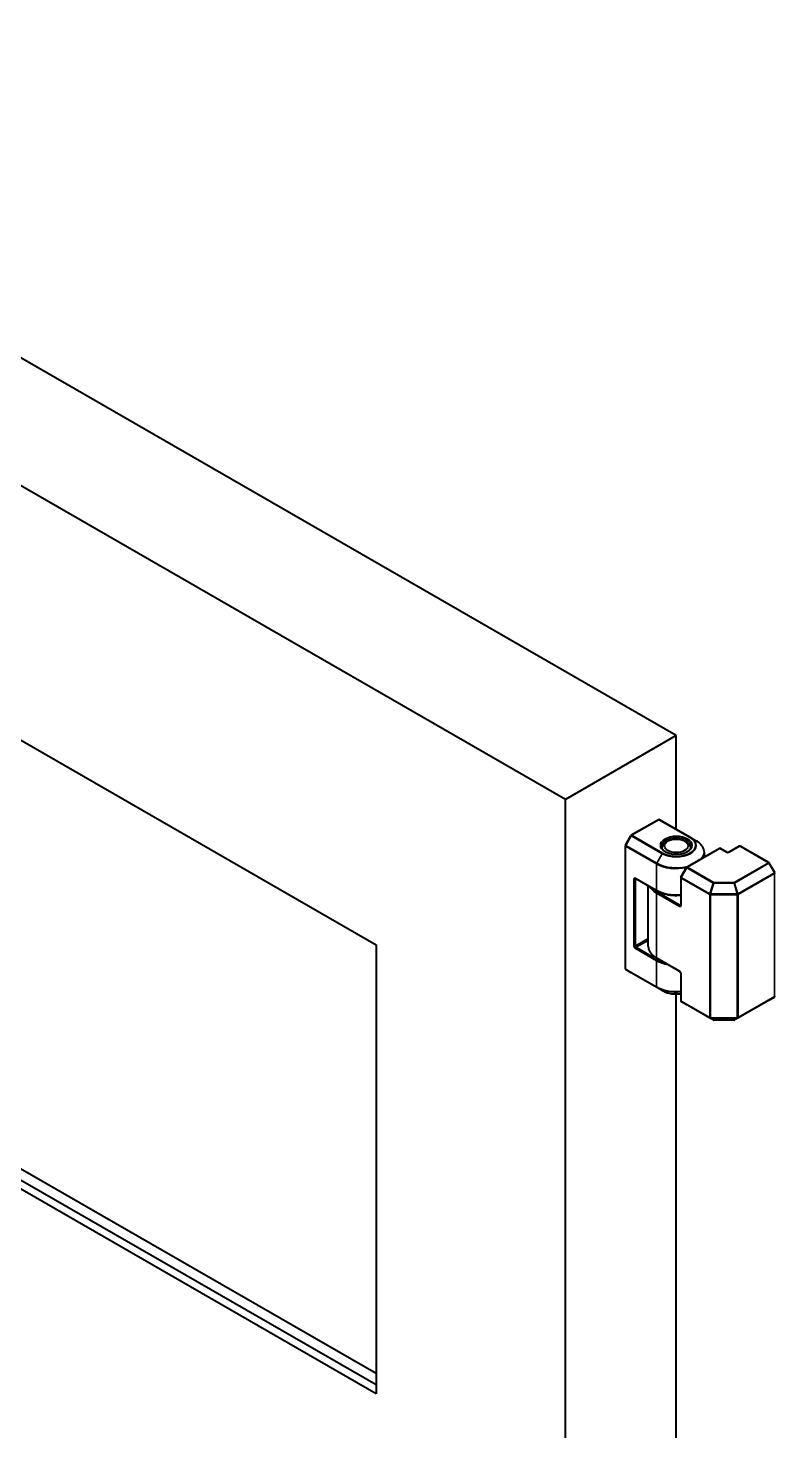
# Model space of a CAD drawing. Header units: millimetres. Extents: x 0 to 4205, y 0 to 2970.
# Drawn here: x 3775.1 to 3841.7, y 2305.2 to 2430.3 of the extents above; entities that cross this region are included whole.
import ezdxf

# ---------------------------------------------------------------- set-up
doc = ezdxf.new("R2010")
doc.units = ezdxf.units.MM
doc.header["$LTSCALE"] = 5
doc.layers.add('가시적인 것(ISO)', color=3, linetype='Continuous', lineweight=40)
doc.layers.add('가시적인 좁은 것(ISO)', color=3, linetype='Continuous', lineweight=35)

msp = doc.modelspace()

# ---------------------------------------------------------------- linework, layer by layer
at = {"layer": '가시적인 것(ISO)'}
for p, q in [((3832.9403, 2367.2041), (3723.3388, 2430.3194)), ((3823.0408, 2361.5034), (3713.4393, 2424.6187)), ((3747.292, 2382.4373), (3806.1586, 2348.5382)), ((3832.9403, 2367.2041), (3823.0408, 2361.5034)), ((3832.9403, 2358.8313), (3832.9403, 2367.2041)), ((3823.0408, 2276.0697), (3823.0408, 2361.5034)), ((3831.3408, 2359.6949), (3828.9245, 2358.3034)), ((3834.1984, 2358.1068), (3831.4407, 2359.6949)), ((3828.3989, 2357.4199), (3828.8878, 2358.2667)), ((3834.2033, 2358.1039), (3834.6941, 2357.8191)), ((3828.3855, 2357.3699), (3828.3855, 2346.4008)), ((3832.195, 2357.7912), (3832.0175, 2357.6882)), ((3833.6856, 2357.7912), (3833.8631, 2357.6882)), ((3836.7795, 2357.126), (3833.8743, 2355.453)), ((3837.445, 2356.8003), (3836.8793, 2357.126)), ((3838.5473, 2357.3296), (3837.628, 2356.8003)), ((3841.1987, 2355.8602), (3838.6471, 2357.3296)), ((3835.4403, 2356.3548), (3835.4403, 2356.7591)), ((3841.7243, 2354.9768), (3841.2354, 2355.8236)), ((3829.3195, 2354.4373), (3831.1934, 2353.3582)), ((3833.3353, 2354.5196), (3833.3353, 2352.0803)), ((3833.3487, 2354.5696), (3833.8376, 2355.4164)), ((3830.4403, 2348.3927), (3830.4403, 2353.7918)), ((3806.1586, 2348.5382), (3806.1586, 2308.4784)), ((3833.244, 2346.1479), (3831.1934, 2347.3288)), ((3828.9243, 2346.0306), (3828.4354, 2346.3143)), ((3831.6823, 2344.4423), (3828.9245, 2346.0304)), ((3833.3353, 2345.9896), (3833.3353, 2343.5504)), ((3832.9403, 2298.7415), (3832.9403, 2344.1408)), ((3833.874, 2343.1802), (3833.3851, 2343.4639)), ((3836.2234, 2341.8272), (3833.8743, 2343.18)), ((3841.1987, 2343.5872), (3838.1425, 2341.8272)), ((3841.199, 2343.5874), (3841.6879, 2343.8711)), ((3806.1586, 2308.4784), (3747.292, 2342.3775)), ((3747.9991, 2342.7847), (3806.1586, 2309.2928)), ((3749.5901, 2342.8857), (3806.1586, 2310.31)), ((3838.0926, 2341.8139), (3836.2733, 2341.8139))]:
    msp.add_line(p, q, dxfattribs=at)
for centre, start, end in [((3831.3907, 2359.6082), 60.064008, 119.935992), ((3828.9745, 2358.2167), 119.935992, 149.999959), ((3828.4855, 2357.3699), 149.999959, 180), ((3836.8294, 2357.0394), 60.064008, 119.935992), ((3838.5972, 2357.243), 60.064008, 119.935992), ((3841.1488, 2355.7736), 30.000041, 60.064008), ((3833.4353, 2354.5196), 149.999959, 180), ((3833.9242, 2355.3664), 119.935992, 149.999959), ((3841.6377, 2354.9268), 0, 30.000041), ((3828.4855, 2346.4008), 180, 239.872355), ((3833.4353, 2343.5504), 180, 239.872355), ((3841.6377, 2343.9576), 300.127645, 0), ((3836.2733, 2341.9139), 240.064008, 270), ((3838.0926, 2341.9139), 270, 299.935992)]:
    msp.add_arc(centre, 0.1, start, end, dxfattribs=at)
for major_axis, start_param, end_param in [((-1.3, 0), 5.50164464, 6.24925975), ((1.3, 0), 0.03392555, 0.78154066)]:
    msp.add_ellipse((3832.9403, 2357.1609), major_axis=major_axis, ratio=0.5758617, start_param=start_param, end_param=end_param, dxfattribs=at)
msp.add_ellipse((3832.9403, 2357.3653), major_axis=(-1.05, 0), ratio=0.5758617, dxfattribs=at)
for points, knots in [([(3834.1984, 2358.1068), (3834.1987, 2358.1066), (3834.199, 2358.1064), (3834.1997, 2358.106), (3834.2, 2358.1058), (3834.2007, 2358.1055), (3834.201, 2358.1053), (3834.2017, 2358.1049), (3834.202, 2358.1047), (3834.2026, 2358.1043), (3834.203, 2358.1041), (3834.2033, 2358.1039)], [3.14159265359, 3.14159265359, 3.14159265359, 3.14159265359, 3.14236323039, 3.14236323039, 3.1431338072, 3.1431338072, 3.143904384, 3.143904384, 3.1446749608, 3.1446749608, 3.14544553761, 3.14544553761, 3.14544553761, 3.14544553761]), ([(3831.6153, 2357.3244), (3831.6153, 2357.2426), (3831.6419, 2357.1596), (3831.7474, 2357.0074), (3831.8181, 2356.9387), (3831.995, 2356.8183), (3832.0992, 2356.766), (3832.3331, 2356.6813), (3832.4629, 2356.649), (3832.7354, 2356.6085), (3832.8781, 2356.6004), (3833.161, 2356.6099), (3833.3011, 2356.6274), (3833.5635, 2356.6858), (3833.6858, 2356.7267), (3833.8995, 2356.826), (3833.9911, 2356.8843), (3834.136, 2357.0105), (3834.189, 2357.0782), (3834.2514, 2357.2056), (3834.2653, 2357.2651), (3834.2653, 2357.3244)], [5.49778714, 5.49778714, 5.49778714, 5.49778714, 5.87735724, 5.87735724, 6.19999256, 6.19999256, 6.50733682, 6.50733682, 6.8158631, 6.8158631, 7.12646353, 7.12646353, 7.43761428, 7.43761428, 7.74757373, 7.74757373, 8.0552148, 8.0552148, 8.36448283, 8.36448283, 8.6393798, 8.6393798, 8.6393798, 8.6393798]), ([(3835.4403, 2356.7591), (3835.4403, 2356.8402), (3835.4293, 2356.9212), (3835.3858, 2357.0801), (3835.3534, 2357.158), (3835.269, 2357.3083), (3835.2171, 2357.3807), (3835.0956, 2357.5188), (3835.026, 2357.5845), (3834.8713, 2357.7079), (3834.7861, 2357.7657), (3834.6941, 2357.8191)], [2.35619449, 2.35619449, 2.35619449, 2.35619449, 2.512503546, 2.512503546, 2.668812602, 2.668812602, 2.825121658, 2.825121658, 2.981430714, 2.981430714, 3.13773977, 3.13773977, 3.13773977, 3.13773977]), ([(3837.445, 2356.8003), (3837.4496, 2356.7976), (3837.4554, 2356.7948), (3837.4698, 2356.7894), (3837.4784, 2356.7869), (3837.4979, 2356.7827), (3837.5088, 2356.7812), (3837.5316, 2356.7797), (3837.5436, 2356.7797), (3837.5667, 2356.7815), (3837.578, 2356.7832), (3837.598, 2356.7878), (3837.6069, 2356.7906), (3837.6197, 2356.7959), (3837.6243, 2356.7981), (3837.628, 2356.8003)], [1.57079633, 1.57079633, 1.57079633, 1.57079633, 1.77729008, 1.77729008, 2.00067266, 2.00067266, 2.23974675, 2.23974675, 2.48779315, 2.48779315, 2.73553845, 2.73553845, 2.97324, 2.97324, 3.14159265, 3.14159265, 3.14159265, 3.14159265]), ([(3829.3056, 2354.4431), (3829.3057, 2354.4431), (3829.3058, 2354.4431), (3829.3068, 2354.4429), (3829.3085, 2354.4425), (3829.3131, 2354.4407), (3829.3161, 2354.4393), (3829.3195, 2354.4373)], [4.333106648, 4.333106648, 4.333106648, 4.333106648, 4.399003198, 4.399003198, 4.555696089, 4.555696089, 4.71238898, 4.71238898, 4.71238898, 4.71238898]), ([(3831.1934, 2353.3582), (3831.3864, 2353.247), (3831.6092, 2353.1553), (3832.0913, 2353.0182), (3832.3506, 2352.9728), (3832.8543, 2352.9341), (3833.0975, 2352.9362), (3833.3353, 2352.9584)], [0, 0, 0, 0, 0.326808694, 0.326808694, 0.652857335, 0.652857335, 0.946781403, 0.946781403, 0.946781403, 0.946781403]), ([(3833.3353, 2352.0803), (3833.3353, 2352.0763), (3833.335, 2352.073), (3833.3343, 2352.068), (3833.3338, 2352.0663), (3833.3334, 2352.0653), (3833.3334, 2352.0652), (3833.3334, 2352.0651)], [3.141592654, 3.141592654, 3.141592654, 3.141592654, 3.299059028, 3.299059028, 3.456525402, 3.456525402, 3.524742403, 3.524742403, 3.524742403, 3.524742403]), ([(3830.4403, 2348.3927), (3830.4403, 2348.3113), (3830.4515, 2348.2298), (3830.4954, 2348.0702), (3830.5281, 2347.992), (3830.6133, 2347.841), (3830.6657, 2347.7683), (3830.7883, 2347.6297), (3830.8585, 2347.5639), (3831.0146, 2347.4401), (3831.1006, 2347.3822), (3831.1934, 2347.3288)], [0.785398163, 0.785398163, 0.785398163, 0.785398163, 0.942477796, 0.942477796, 1.099557429, 1.099557429, 1.256637061, 1.256637061, 1.413716694, 1.413716694, 1.570796327, 1.570796327, 1.570796327, 1.570796327]), ([(3833.3353, 2345.9896), (3833.3353, 2345.9949), (3833.3348, 2346.0015), (3833.3323, 2346.0166), (3833.3302, 2346.0254), (3833.3241, 2346.0443), (3833.3199, 2346.0546), (3833.3098, 2346.0751), (3833.3038, 2346.0854), (3833.2907, 2346.1045), (3833.2837, 2346.1133), (3833.2697, 2346.1283), (3833.2628, 2346.1346), (3833.2519, 2346.143), (3833.2477, 2346.1458), (3833.244, 2346.1479)], [3.14159265, 3.14159265, 3.14159265, 3.14159265, 3.34857113, 3.34857113, 3.57223972, 3.57223972, 3.81140878, 3.81140878, 4.0593907, 4.0593907, 4.30696414, 4.30696414, 4.54447047, 4.54447047, 4.71238898, 4.71238898, 4.71238898, 4.71238898]), ([(3831.6823, 2344.4423), (3831.817, 2344.3648), (3831.9711, 2344.3005), (3832.3043, 2344.2029), (3832.4833, 2344.1696), (3832.85, 2344.1365), (3833.0375, 2344.1367), (3833.2591, 2344.1573), (3833.2973, 2344.1615), (3833.3353, 2344.1666)], [0, 0, 0, 0, 0.31492984, 0.31492984, 0.62985968, 0.62985968, 0.94478953, 0.94478953, 1.01081166, 1.01081166, 1.01081166, 1.01081166])]:
    msp.add_open_spline(points, degree=3, knots=knots, dxfattribs=at)
at = {"layer": '가시적인 좁은 것(ISO)'}
for p, q in [((3831.3907, 2359.69), (3828.9745, 2358.2985)), ((3834.1485, 2358.1019), (3831.3907, 2359.69)), ((3828.4355, 2357.399), (3828.9245, 2358.2458)), ((3828.9245, 2358.2458), (3831.6822, 2356.6577)), ((3828.9745, 2358.2985), (3831.7322, 2356.7104)), ((3831.1725, 2355.7412), (3828.4148, 2357.3292)), ((3828.4148, 2357.3292), (3828.4148, 2346.3601)), ((3831.1933, 2355.8109), (3828.4355, 2357.399)), ((3836.8294, 2357.1211), (3833.9242, 2355.4481)), ((3837.3951, 2356.7954), (3836.8294, 2357.1211)), ((3838.5972, 2357.3247), (3837.6779, 2356.7954)), ((3841.1488, 2355.8553), (3838.5972, 2357.3247)), ((3831.1725, 2353.4041), (3831.1725, 2355.7412)), ((3831.6822, 2356.6577), (3831.1933, 2355.8109)), ((3838.0926, 2354.0954), (3841.1488, 2355.8553)), ((3838.1426, 2354.0426), (3841.1988, 2355.8026)), ((3841.6877, 2354.9558), (3841.1988, 2355.8026)), ((3829.1573, 2348.433), (3829.1573, 2354.4011)), ((3829.2987, 2354.4832), (3831.1725, 2353.4041)), ((3829.2987, 2354.4011), (3829.3405, 2354.4252)), ((3829.2987, 2348.433), (3829.2987, 2354.4011)), ((3835.9162, 2353.0094), (3833.3646, 2354.4788)), ((3833.3646, 2354.4788), (3833.3646, 2352.0396)), ((3833.3853, 2354.5486), (3833.8742, 2355.3954)), ((3835.9369, 2353.0792), (3833.3853, 2354.5486)), ((3833.8742, 2355.3954), (3836.2233, 2354.0426)), ((3833.9242, 2355.4481), (3836.2733, 2354.0954)), ((3841.6877, 2354.9558), (3838.429, 2353.0792)), ((3841.7084, 2354.886), (3838.4497, 2353.0094)), ((3841.7084, 2343.9169), (3841.7084, 2354.886)), ((3831.1725, 2353.1384), (3833.2232, 2351.9576)), ((3831.1725, 2347.3747), (3831.1725, 2353.1384)), ((3831.2433, 2353.2609), (3833.2939, 2352.08)), ((3835.9369, 2353.0792), (3836.2233, 2354.0426)), ((3835.9869, 2353.0673), (3836.2733, 2354.0307)), ((3838.379, 2353.0673), (3835.9869, 2353.0673)), ((3835.9869, 2352.9926), (3835.9869, 2353.0673)), ((3836.2733, 2354.0954), (3838.0926, 2354.0954)), ((3836.2733, 2354.0954), (3836.2733, 2354.0307)), ((3836.2733, 2354.0307), (3838.0926, 2354.0307)), ((3838.0926, 2354.0307), (3838.0926, 2354.0954)), ((3838.379, 2353.0673), (3838.0926, 2354.0307)), ((3838.429, 2353.0792), (3838.1426, 2354.0426)), ((3838.379, 2353.0673), (3838.379, 2352.9926)), ((3833.2939, 2352.08), (3833.3353, 2352.1039)), ((3835.9162, 2353.0094), (3835.9162, 2342.0403)), ((3838.379, 2352.9926), (3835.9869, 2352.9926)), ((3835.9869, 2352.9926), (3835.9869, 2342.0234)), ((3838.379, 2352.9926), (3838.379, 2342.0234)), ((3838.4497, 2353.0094), (3838.4497, 2342.0403)), ((3829.2987, 2348.433), (3830.4403, 2349.0904)), ((3831.1725, 2347.109), (3829.2987, 2348.1881)), ((3829.3694, 2348.3106), (3830.4403, 2348.9272)), ((3831.2433, 2347.2315), (3829.3694, 2348.3106)), ((3833.2232, 2346.1939), (3831.1725, 2347.3747)), ((3831.1725, 2344.772), (3831.1725, 2347.109)), ((3828.4148, 2346.3601), (3831.1725, 2344.772)), ((3828.9245, 2346.0304), (3828.4355, 2346.3142)), ((3828.4355, 2346.3142), (3831.1933, 2344.7261)), ((3831.6822, 2344.4424), (3828.9245, 2346.0304)), ((3833.3646, 2345.9489), (3833.3646, 2343.5097)), ((3831.6822, 2344.4424), (3831.1933, 2344.7261)), ((3835.9162, 2342.0403), (3833.3646, 2343.5097)), ((3833.8742, 2343.1801), (3833.3853, 2343.4638)), ((3835.9369, 2341.9944), (3833.3853, 2343.4638)), ((3836.2233, 2341.8273), (3833.8742, 2343.1801)), ((3841.1988, 2343.5873), (3838.1426, 2341.8273)), ((3838.429, 2341.9944), (3841.6877, 2343.871)), ((3838.4497, 2342.0403), (3841.7084, 2343.9169)), ((3841.1988, 2343.5873), (3841.6877, 2343.871)), ((3835.9369, 2341.9944), (3836.2233, 2341.8273)), ((3835.9869, 2342.0234), (3838.379, 2342.0234)), ((3835.9869, 2341.9825), (3835.9869, 2342.0234)), ((3835.9869, 2341.9825), (3836.2733, 2341.8154)), ((3835.9869, 2341.9825), (3838.379, 2341.9825)), ((3838.0926, 2341.8154), (3836.2733, 2341.8154)), ((3836.2733, 2341.8154), (3836.2733, 2341.8139)), ((3838.379, 2341.9825), (3838.0926, 2341.8154)), ((3838.0926, 2341.8154), (3838.0926, 2341.8139)), ((3838.429, 2341.9944), (3838.1426, 2341.8273)), ((3838.379, 2342.0234), (3838.379, 2341.9825))]:
    msp.add_line(p, q, dxfattribs=at)
for centre, major_axis, ratio, start_param, end_param in [((3831.3907, 2359.6082), (-0.0499, 0.0867), 0.57809312, 5.49972085, 6.28318531), ((3831.3907, 2359.6082), (0.0499, 0.0867), 0.57809312, 0, 0.78346472), ((3828.9745, 2358.2167), (-0.0866, 0.05), 0.00157785, 5.32878057, 6.28318667), ((3828.9745, 2358.2167), (-0.0499, 0.0867), 0.57809312, 5.49972085, 6.28318531), ((3828.9745, 2358.2167), (0.0499, 0.0867), 0.57809312, 0.78346419, 1.56886244), ((3832.9403, 2357.3244), (-1.325, 0), 0.5758617, 3.14159265, 6.28318531), ((3832.9403, 2357.3822), (1.7793, 0), 0.5758617, 3.92699082, 7.06473059), ((3832.9403, 2357.4062), (1.7086, 0), 0.5758617, 3.92699082, 7.06858347), ((3834.1485, 2358.0201), (0.0499, 0.0867), 0.57809312, 0, 0.783469), ((3828.4855, 2357.3699), (-0.1, 0), 0.5758617, 0, 0.78539816), ((3828.4855, 2357.3699), (-0.0866, 0.05), 0.00157785, 5.32877966, 6.28318531), ((3828.4855, 2357.3699), (0.0499, 0.0867), 0.57809312, 1.56886288, 2.35426078), ((3832.9403, 2356.817), (2.4707, 0), 0.5758617, 5.8305356, 7.06473059), ((3836.8294, 2357.0394), (-0.0499, 0.0867), 0.57809312, 5.49972085, 6.28318531), ((3836.8294, 2357.0394), (0.0499, 0.0867), 0.57809312, 0, 0.78346445), ((3837.3951, 2356.7136), (0.0499, 0.0867), 0.57809312, 0, 0.78346445), ((3837.5365, 2356.8768), (0.2, 0), 0.5758617, 3.92699082, 5.49778714), ((3837.6779, 2356.7136), (-0.0499, 0.0867), 0.57809312, 5.49972085, 6.28318531), ((3838.5972, 2357.243), (-0.0499, 0.0867), 0.57809312, 5.49972086, 6.28318531), ((3838.5972, 2357.243), (0.0499, 0.0867), 0.57809312, 0, 0.78346445), ((3831.2433, 2355.7819), (0.0499, 0.0867), 0.57809312, 1.56886719, 2.35426709), ((3832.9403, 2356.7591), (-2.5, 0), 0.5758617, 0.78539816, 1.93762368), ((3832.9403, 2356.817), (-2.4707, 0), 0.5758617, 0.78539816, 2.02344603), ((3831.7322, 2356.6287), (-0.0499, -0.0867), 0.57809312, 3.92505863, 4.71045649), ((3832.9403, 2356.7591), (2.5, 0), 0.5758617, 5.93559976, 6.28318531), ((3841.1488, 2355.7736), (0.0499, 0.0867), 0.57809312, 0, 0.78346445), ((3841.1488, 2355.7736), (-0.0499, 0.0867), 0.57809312, 4.71432269, 5.49972085), ((3841.1488, 2355.7736), (0.0866, 0.05), 0.00157785, 0, 0.95440564), ((3829.2987, 2354.3197), (-0.0998, 0.1733), 0.57809312, 5.49972086, 7.07051718), ((3829.228, 2354.4418), (0.1, 0), 0.5758617, 3.92699082, 5.49778714), ((3829.3694, 2354.5239), (-0.0499, -0.0867), 0.57809312, 5.49585344, 6.28318531), ((3829.3694, 2354.3604), (-0.0499, 0.0867), 0.57809312, 0.16643089, 0.78733187), ((3833.4353, 2354.5196), (-0.1, 0), 0.5758617, 0, 0.78539816), ((3833.4353, 2354.5196), (-0.0866, 0.05), 0.00157785, 5.32877966, 6.28318531), ((3833.4353, 2354.5196), (0.0499, 0.0867), 0.57809312, 1.56886262, 2.35426078), ((3833.9242, 2355.3664), (-0.0866, 0.05), 0.00157785, 5.32877218, 6.28317409), ((3833.9242, 2355.3664), (0.0499, 0.0867), 0.57809312, 0.78346445, 1.56886262), ((3833.9242, 2355.3664), (-0.0499, 0.0867), 0.57809312, 5.49972085, 6.28318531), ((3841.6377, 2354.9268), (0.0866, 0.05), 0.00157785, 0, 0.95440564), ((3841.6377, 2354.9268), (-0.0499, 0.0867), 0.57809312, 3.92892453, 4.71432269), ((3841.6377, 2354.9268), (0.1, 0), 0.5758617, 5.49778714, 6.28318531), ((3832.9403, 2354.1564), (-2.5, 0), 0.5758617, 0.30362455, 0.78539816), ((3832.9403, 2354.2382), (2.4, 0), 0.5758617, 3.661358, 3.92699082), ((3832.9403, 2354.4221), (2.5, 0), 0.5758617, 3.92699082, 4.87104363), ((3831.2433, 2353.4448), (-0.0499, -0.0867), 0.57809312, 5.49585344, 6.28318531), ((3831.2433, 2353.1791), (-0.0499, -0.0867), 0.57809312, 3.92505711, 5.49585344), ((3835.9869, 2353.0502), (0.0499, 0.0867), 0.57809312, 1.56886262, 2.35426078), ((3835.9869, 2353.0502), (0.0959, -0.0285), 0.16400733, 1.61951161, 2.16754002), ((3836.2733, 2354.0136), (-0.0499, -0.0867), 0.57809312, 3.92505711, 4.71045527), ((3836.2733, 2354.0136), (0.0959, -0.0285), 0.16400733, 1.61951161, 2.16754002), ((3838.0926, 2354.0136), (-0.0499, 0.0867), 0.57809312, 4.71432269, 5.49972085), ((3838.0926, 2354.0136), (0.0959, 0.0285), 0.16400733, 0.97405263, 1.52208104), ((3838.379, 2353.0502), (0.0959, 0.0285), 0.16400733, 0.97405263, 1.52208104), ((3838.379, 2353.0502), (0.0499, -0.0867), 0.57809312, 0.78733187, 1.57273004), ((3833.2939, 2351.9983), (-0.0499, -0.0867), 0.57809312, 3.92505711, 5.49585344), ((3833.2232, 2352.1211), (0.0998, -0.1733), 0.57809312, 5.49972085, 7.07051718), ((3833.2939, 2352.1618), (0.0499, -0.0867), 0.57809312, 5.49972085, 6.11675442), ((3833.4353, 2352.0803), (-0.1, 0), 0.5758617, 0, 0.78539816), ((3835.9869, 2353.0502), (-0.1, 0), 0.5758617, 0.78539816, 1.57079633), ((3838.379, 2353.0502), (-0.1, 0), 0.5758617, 1.57079633, 2.35619449), ((3829.2987, 2348.3516), (0.0998, -0.1733), 0.57809312, 3.92892453, 5.49972085), ((3829.228, 2348.4738), (-0.1, 0), 0.5758617, 0.78539816, 2.35619449), ((3829.3694, 2348.3923), (-0.0499, 0.0867), 0.57809312, 0.78733188, 2.3581282), ((3829.3694, 2348.2288), (0.0499, 0.0867), 0.57809312, 0.78346445, 2.35426078), ((3832.9403, 2348.3927), (-2.5, 0), 0.5758617, 0, 0.78539816), ((3831.2433, 2347.4154), (-0.0499, -0.0867), 0.57809312, 5.49585344, 6.28318531), ((3831.2433, 2347.1497), (0.0499, 0.0867), 0.57809312, 0.78346445, 2.35426078), ((3832.9403, 2348.127), (-2.5, 0), 0.5758617, 0.78539816, 1.26717178), ((3832.9403, 2348.2088), (-2.4, 0), 0.5758617, 0.78539816, 1.05103098), ((3828.4855, 2346.4008), (-0.1, 0), 0.5758617, 0, 0.78539816), ((3828.4855, 2346.4008), (-0.0499, -0.0867), 0.57809312, 5.49585344, 6.28125134), ((3828.4855, 2346.4008), (-0.0502, -0.0865), 0.81596928, 0, 0.00272939), ((3833.2232, 2346.0303), (-0.0998, 0.1733), 0.57809312, 3.92892453, 5.49972085), ((3833.2939, 2346.2346), (-0.0499, -0.0867), 0.57809312, 5.49585344, 6.28318531), ((3833.4353, 2345.9896), (-0.1, 0), 0.5758617, 0, 0.78539816), ((3831.2433, 2344.8127), (-0.0499, -0.0867), 0.57809312, 5.49585554, 6.28125295), ((3832.9403, 2345.79), (2.5, 0), 0.5758617, 3.92699082, 4.87104363), ((3832.9403, 2345.7322), (2.4707, 0), 0.5758617, 3.92699082, 4.87294065), ((3832.9403, 2345.1669), (-1.7793, 0), 0.5758617, 0.78539816, 1.79464574), ((3833.4353, 2343.5504), (-0.1, 0), 0.5758617, 0, 0.78539816), ((3833.4353, 2343.5504), (-0.0499, -0.0867), 0.57809312, 5.49585344, 6.2812516), ((3833.4353, 2343.5504), (-0.0502, -0.0865), 0.81596928, 0, 0.0027294), ((3841.6377, 2343.9576), (0.0499, -0.0867), 0.57809312, 0.00193371, 0.78733187), ((3841.6377, 2343.9576), (0.0502, -0.0865), 0.81596928, 6.28045591, 6.2831853), ((3841.6377, 2343.9576), (0.1, 0), 0.5758617, 5.49778714, 6.28318531), ((3835.9869, 2342.081), (0.1, 0), 0.5758617, 3.92699082, 4.71238898), ((3835.9869, 2342.081), (-0.0499, -0.0867), 0.57809312, 5.49585344, 6.2812516), ((3835.9869, 2342.081), (-0.0504, -0.0864), 0.94556492, 0.00484847, 0.55287688), ((3836.2733, 2341.9139), (-0.0504, -0.0864), 0.94556492, 0.00484847, 0.55287688), ((3836.2733, 2341.9139), (-0.0499, -0.0867), 0.57809312, 6.2812516, 6.28318531), ((3838.0926, 2341.9139), (0.0504, -0.0864), 0.94556492, 5.73030843, 6.27833684), ((3838.0926, 2341.9139), (0.0499, -0.0867), 0.57809312, 0, 0.00193371), ((3838.379, 2342.081), (0.1, 0), 0.5758617, 4.71238898, 5.49778714), ((3838.379, 2342.081), (0.0504, -0.0864), 0.94556492, 5.73030843, 6.27833684), ((3838.379, 2342.081), (0.0499, -0.0867), 0.57809312, 0.00193371, 0.78733187)]:
    msp.add_ellipse(centre, major_axis=major_axis, ratio=ratio, start_param=start_param, end_param=end_param, dxfattribs=at)
msp.add_ellipse((3832.9403, 2357.4062), major_axis=(1.425, 0), ratio=0.5758617, dxfattribs=at)

doc.saveas('drawing.dxf')
